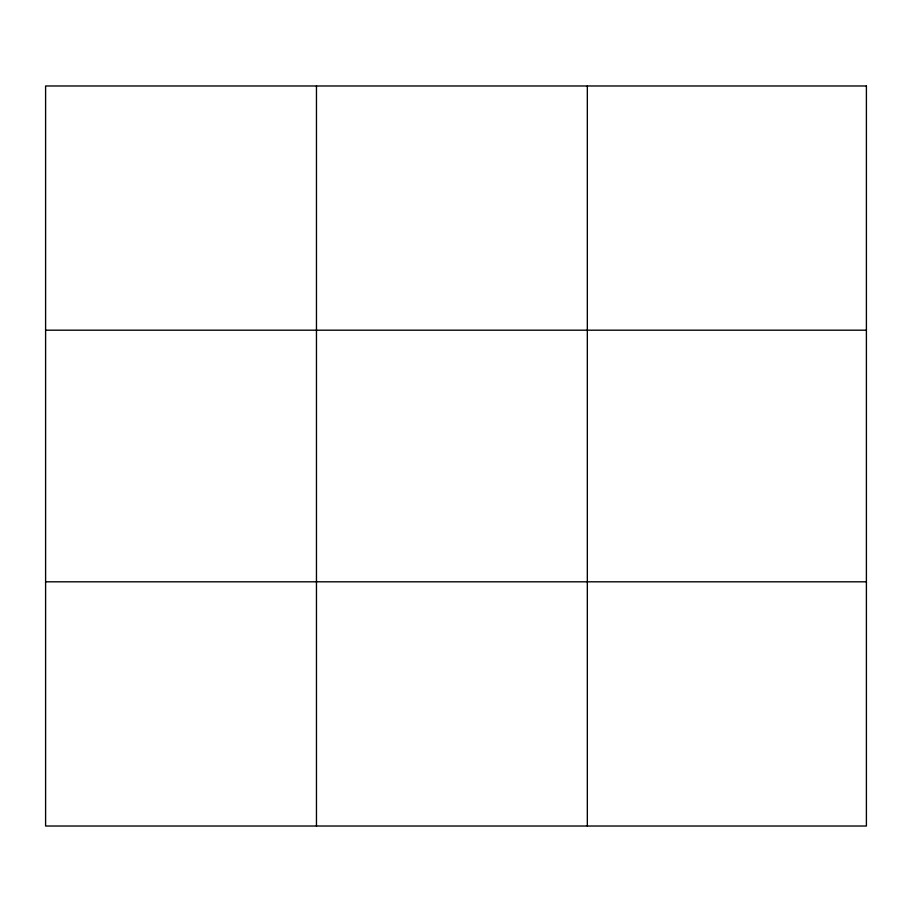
<?xml version="1.0" encoding="UTF-8"?>
<svg xmlns="http://www.w3.org/2000/svg" width="912" height="912" viewBox="0 0 912 912"><rect width="100%" height="100%" fill="white"/><g stroke="black" fill="none" stroke-linecap="round" stroke-linejoin="round"><path stroke-width="1.37" d="M316.464 826.021L316.464 85.979M587.328 826.021L587.328 85.979M45.6 330.19L866.4 330.19M45.6 581.81L866.4 581.81M866.4 85.979L866.4 826.021L45.6 826.021L45.6 85.979L866.4 85.979"/></g></svg>
